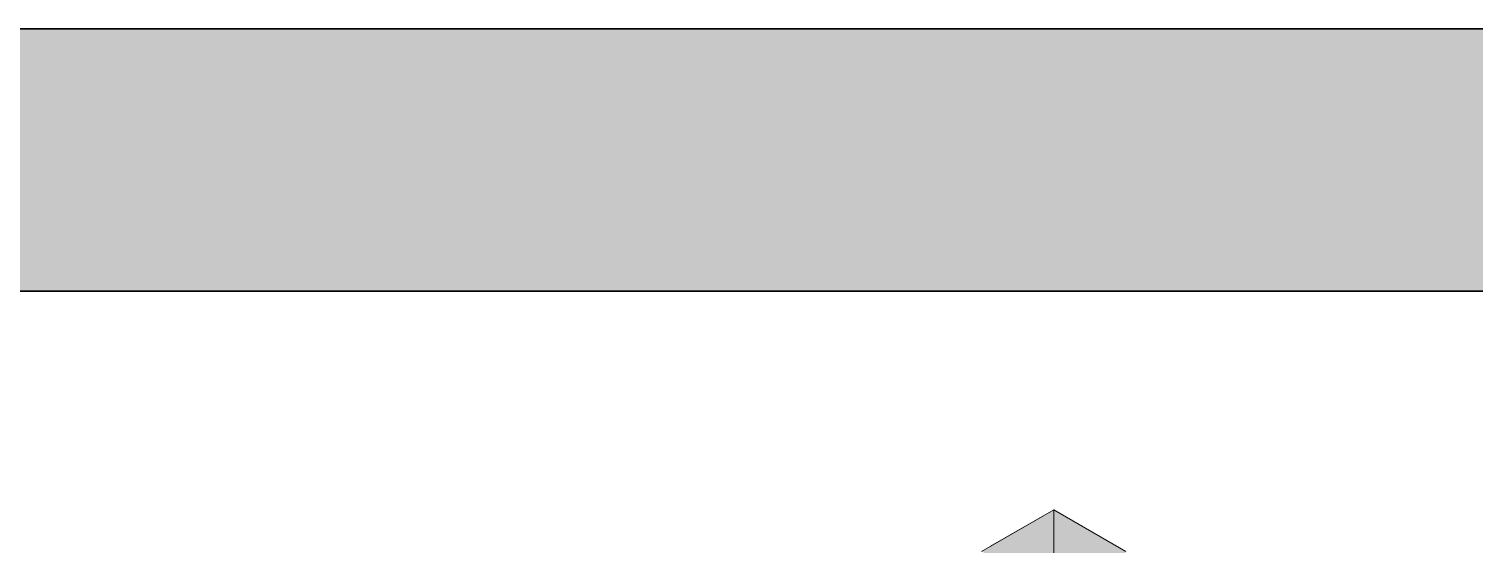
# Model space of a CAD drawing. Header units: metres. Extents: x 349021 to 349543, y 9281040 to 9281959.
# Drawn here: x 349202.7201 to 349203.2161, y 9281045.2332 to 9281045.41 of the extents above; entities that cross this region are included whole.
import ezdxf

# ---------------------------------------------------------------- set-up
doc = ezdxf.new("R2010")
doc.units = ezdxf.units.M
doc.header["$LTSCALE"] = 0.25
for name, color, linetype, lineweight in [('ISO-3D', 7, 'CONTINUOUS', 13), ('ISO-3D-ARISTAS', 250, 'CONTINUOUS', 13), ('PANEL-FONDO', 5, 'CONTINUOUS', 13)]:
    doc.layers.add(name, color=color, linetype=linetype, lineweight=lineweight)
doc.layers.add('PANEL', color=5, linetype='CONTINUOUS', lineweight=35, true_color=0x1f4e79)

msp = doc.modelspace()

# ---------------------------------------------------------------- linework, layer by layer
at = {"layer": 'ISO-3D', "true_color": 0xb0aea8}
msp.add_solid([(349203.09654, 9281045.23071), (349203.07179, 9281045.21643), (349203.07179, 9281045.245), (349203.04705, 9281045.23071)], dxfattribs=at)
at = {"layer": 'ISO-3D', "true_color": 0x8e8d88}
msp.add_solid([(349203.07179, 9281045.21833), (349203.05014, 9281045.20583), (349203.07179, 9281045.245), (349203.05014, 9281045.2325)], dxfattribs=at)
at = {"layer": 'ISO-3D', "true_color": 0x9e9d98}
msp.add_solid([(349203.09654, 9281045.20405), (349203.07179, 9281045.21833), (349203.09654, 9281045.23071), (349203.07179, 9281045.245)], dxfattribs=at)
at = {"layer": 'ISO-3D-ARISTAS', "color": 250}
for p, q in [((349203.04705, 9281045.23071), (349203.07179, 9281045.245)), ((349203.05014, 9281045.2325), (349203.07179, 9281045.245)), ((349203.07179, 9281045.245), (349203.07179, 9281045.21833)), ((349203.07179, 9281045.21833), (349203.07179, 9281045.245)), ((349203.07179, 9281045.245), (349203.09654, 9281045.23071)), ((349203.07179, 9281045.245), (349203.09654, 9281045.23071))]:
    msp.add_line(p, q, dxfattribs=at)
at = {"layer": 'PANEL'}
msp.add_line((349201.25, 9281045.32), (349205.24, 9281045.32), dxfattribs=at)
msp.add_lwpolyline([(349201.25, 9281043.22), (349205.24, 9281043.22), (349205.24, 9281045.41), (349201.25, 9281045.41)], close=True, dxfattribs=at)
at = {"layer": 'PANEL-FONDO', "true_color": 0xebf1f8}
msp.add_solid([(349201.25, 9281045.32), (349205.24, 9281045.32), (349201.25, 9281045.41), (349205.24, 9281045.41)], dxfattribs=at)

doc.saveas('drawing.dxf')
